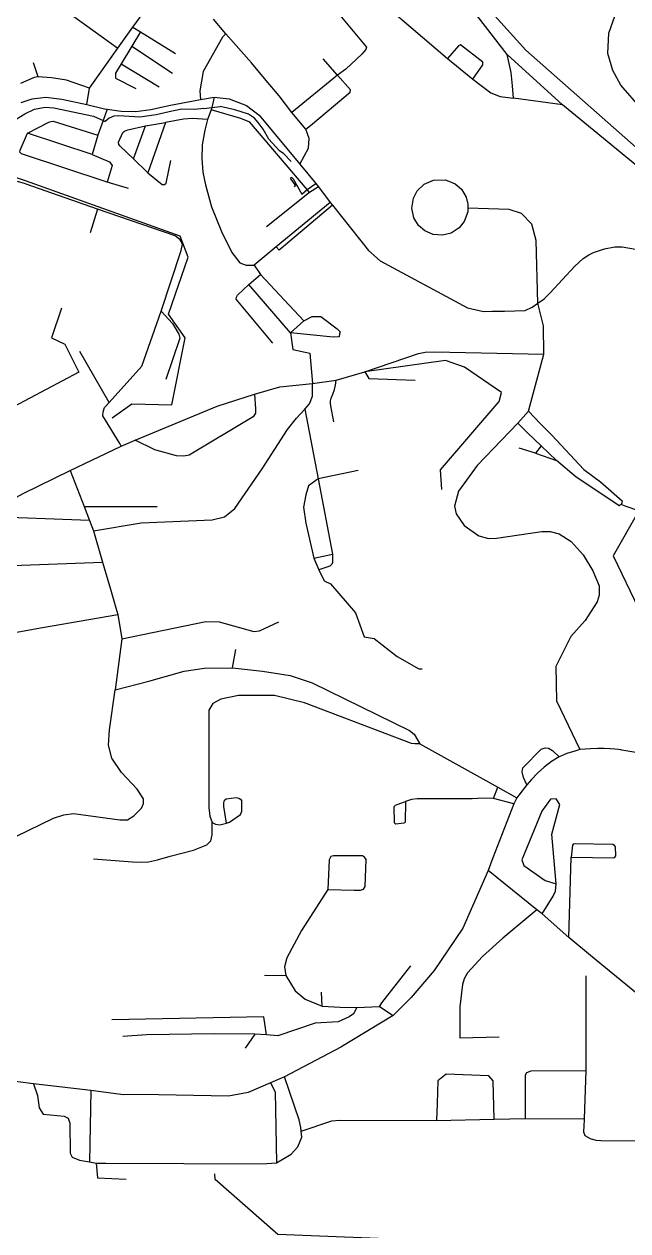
# Model space of a CAD drawing. Header units: inches. Extents: x 384787 to 391370, y 337312 to 343047.
# Drawn here: x 389023 to 389574, y 339090 to 340192 of the extents above; entities that cross this region are included whole.
import ezdxf

# ---------------------------------------------------------------- set-up
doc = ezdxf.new("R2010")
doc.units = ezdxf.units.IN
doc.header["$MEASUREMENT"] = 0

msp = doc.modelspace()

# ---------------------------------------------------------------- linework, layer by layer
for points in [[(389371.4, 340334.4), (389407.3, 340261.1), (389441, 340212.5), (389480.7, 340168.4), (389596.9, 340065.8), (389719.4, 339965.3), (389806.9, 339894.3), (389846.2, 339871.9), (389880.7, 339857.8), (389904.6, 339851.5), (389921.8, 339851.8), (389932.2, 339856.3), (389940.5, 339864.2), (389945.1, 339873.9)], [(389082.4, 340133.6), (389108.4, 340170.3), (389122.2, 340189.4), (389128.7, 340198.4), (389131.5, 340209.6), (389123.4, 340219.6), (389086.9, 340254.6), (389060.5, 340270.8), (389045.6, 340277.6), (389032.1, 340279.7), (389018.3, 340277.1), (389004.8, 340267.6), (388922.1, 340149), (388807.1, 339969.8), (388819.1, 339961.6), (388832.6, 339952.3), (388870.5, 339926.2), (388888.8, 339913.2), (388900.2, 339905.2), (388915.7, 339894.1), (388929, 339878.7)], [(389840.7, 339963.7), (389810, 339933.9), (389794.7, 339932.2), (389783.8, 339937.7), (389724, 339987), (389612.9, 340090.1), (389586.1, 340115), (389567.4, 340136.4), (389560.1, 340149.7), (389555.6, 340165.3), (389556.7, 340183.9), (389567.1, 340214.1), (389595, 340253.1), (389596.6, 340255.3), (389608.1, 340266)], [(389262.3, 340259), (389335.5, 340171.2), (389334.8, 340168.9)], [(389343.1, 340217.6), (389409.4, 340160.6), (389432.3, 340141.8), (389449, 340129.4), (389457.5, 340126)], [(389047.4, 340214), (389108.4, 340170.3)], [(389974.1, 339835), (389923.4, 339839), (389879.9, 339846.9), (389840.5, 339861.2), (389823.1, 339871.4), (389793.5, 339890.7), (389711.3, 339956.6), (389514.3, 340118.5), (389463.8, 340164.4), (389431.5, 340206.1), (389426.5, 340213.3)], [(389267.2, 340111.5), (389255.7, 340126.7), (389243.7, 340140.6), (389230.5, 340156.7), (389206.9, 340183.2), (389195.7, 340196.6)], [(389129.1, 340185.1), (389121.1, 340171.9), (389111.4, 340155.9), (389106.2, 340147.3), (389106.4, 340142.9), (389124.9, 340133.4)], [(389122.2, 340189.4), (389129.1, 340185.1)], [(389129.1, 340185.1), (389161.1, 340165.2)], [(389206.9, 340183.2), (389203.9, 340180.3), (389186.2, 340148.9), (389183.2, 340131.1), (389184, 340123.2)], [(389432.3, 340141.8), (389441.5, 340154.9), (389441.5, 340157.3), (389421.2, 340173.2), (389419.2, 340172.4), (389409.4, 340160.6)], [(389121.1, 340171.9), (389158.3, 340147.3)], [(389331.2, 340164.8), (389316.5, 340151)], [(389334.8, 340168.9), (389331.2, 340164.8)], [(389469.7, 340124.4), (389468.6, 340135.8), (389467.5, 340147.9), (389463.8, 340164.4)], [(389035.6, 340144.1), (389031.3, 340156.7)], [(389111.4, 340155.9), (389146.2, 340134.8)], [(389316.5, 340151), (389309, 340145.4), (389267.2, 340111.5)], [(389309, 340145.4), (389295.8, 340160.3)], [(389032, 340143.5), (389019.7, 340138)], [(389080.1, 340118.7), (389082.4, 340133.6), (389061.4, 340141.1), (389047.8, 340143.2), (389035.6, 340144.1), (389032, 340143.5)], [(389280.1, 340096.1), (389284.2, 340099.7), (389320.5, 340130), (389320.7, 340132.2), (389309, 340145.4)], [(389020.3, 340120.5), (389030.2, 340124), (389042.6, 340125.5), (389057.4, 340123.6), (389080.1, 340118.7), (389096.3, 340114.8), (389098.6, 340114.5), (389111.3, 340112.7), (389124.7, 340112.3), (389138.5, 340114.1), (389156.5, 340118.2), (389177.6, 340122), (389184, 340123.2), (389196.2, 340125.4), (389210.1, 340124), (389225.9, 340117.8), (389237.3, 340109), (389274.6, 340064.3), (389289.1, 340046.6), (389291.6, 340043.6), (389302.3, 340029.3), (389304.3, 340026.8), (389337.3, 339985.5), (389347.8, 339976.1), (389427.5, 339933.2), (389442.2, 339929.9), (389450.1, 339930.1)], [(389196.2, 340125.4), (389194.1, 340116), (389193.7, 340114), (389190.1, 340105.1), (389187.9, 340095.4), (389185.5, 340081.8), (389185.1, 340069.4), (389186, 340056.9), (389188.3, 340045.4), (389194, 340025.4), (389203.1, 340002.7), (389212.6, 339983.7), (389219.8, 339974.2), (389225.4, 339972.1), (389232.7, 339972.2)], [(389457.5, 340126), (389469.7, 340124.4)], [(389514.3, 340118.5), (389469.7, 340124.4)], [(389024.2, 340049.1), (389015, 340052.1), (389010, 340055.4), (389006, 340060.3), (389002.8, 340065.7), (389001.7, 340070.2), (389001.6, 340078), (389004, 340085.8), (389010.5, 340100.3), (389015.6, 340105.5), (389023.4, 340110.2), (389032.3, 340114.4), (389042.2, 340116.2), (389049.9, 340115.8), (389086.2, 340108.1)], [(389086.2, 340108.1), (389094.9, 340104), (389096.7, 340103.1)], [(389098.6, 340114.5), (389094.9, 340104), (389090.2, 340090.9)], [(389187, 340115), (389178.4, 340114.1), (389166.8, 340114.5), (389155.3, 340112.2), (389143.5, 340109.2), (389128.6, 340107.2), (389109, 340108.5), (389104.9, 340108.2), (389100.6, 340106.4), (389096.7, 340103.1)], [(389187, 340115), (389194.1, 340116), (389201.8, 340117)], [(389283.3, 340038.4), (389281.1, 340041.1), (389228.8, 340102.5), (389220.7, 340106.1), (389193.7, 340114)], [(389266.5, 340066.7), (389259.9, 340073.6), (389256.1, 340076.4), (389246.2, 340087.2), (389241.2, 340096.1), (389236.6, 340102.2), (389233.2, 340106.2), (389227.6, 340109.8), (389215.3, 340113.9), (389201.8, 340117)], [(389274.6, 340064.3), (389282.3, 340079), (389283, 340087.8), (389280.1, 340096.1), (389267.2, 340111.5)], [(389026, 340092.7), (389045.5, 340102.5), (389047.4, 340103.3), (389049.4, 340103.4), (389090.2, 340090.9)], [(389152, 340102.4), (389135.8, 340056.4), (389122.8, 340069.2), (389110.4, 340080.8), (389109.2, 340082.3), (389109.1, 340084.4), (389113, 340093.2), (389114.5, 340094.5), (389117.4, 340095.5), (389133.6, 340099.3), (389152, 340102.4)], [(389122.8, 340069.2), (389133.6, 340099.3)], [(389190.1, 340105.1), (389176.6, 340106.1), (389168.2, 340105.5), (389152, 340102.4)], [(389118.1, 340042.1), (389098.8, 340047.8), (389020.4, 340073.7), (389019.1, 340075.3), (389019.3, 340077.1), (389026, 340092.7)], [(389090.2, 340090.9), (389084.9, 340073), (389026, 340092.7)], [(389084.9, 340073), (389100.7, 340066.5), (389103.1, 340063.2), (389098.8, 340047.8)], [(389135.8, 340056.4), (389148.8, 340045.6), (389151, 340045.7), (389152.4, 340047), (389156.8, 340067.6)], [(389268.4, 340050.8), (389267.3, 340052.2), (389265.7, 340051.6), (389270.6, 340044.4), (389269.3, 340043.7)], [(389023.2, 340046.5), (389012.2, 340049.7), (388990.6, 340001.7)], [(389110.1, 339809.2), (389094.8, 339834.4), (389094.9, 339838.1), (389096.2, 339842.1), (389100.4, 339846.6), (389130.2, 339880), (389148, 339930), (389166.3, 339985.6), (389167.4, 339991.3), (389164.9, 339995.6), (389160.7, 339998.9), (389089.8, 340023.1), (389024.6, 340045.9), (389023.2, 340046.5)], [(389103.3, 339832.7), (389121.2, 339845.6), (389157.7, 339844.5), (389170, 339905.6), (389154.5, 339927.3), (389172.6, 339979.4), (389165.4, 339998.4), (389024.2, 340049.1)], [(389291.6, 340043.6), (389283.3, 340038.4), (389244.2, 340007.2)], [(389268.4, 340050.8), (389276.4, 340037), (389281.1, 340041.1), (389289.1, 340046.6)], [(389407.6, 340049.9), (389416.3, 340046.4), (389422.1, 340041.4), (389426.4, 340034.2), (389428, 340027.9), (389427.9, 340024.2), (389427.9, 340020.7), (389424.6, 340011.8), (389419.9, 340006.1), (389412.7, 340001.4), (389404.6, 339999.4), (389396.3, 340000.1), (389388.7, 340003.3), (389382.8, 340008.4), (389378.7, 340015.3), (389376.8, 340024.2), (389378.2, 340033.1), (389381.7, 340039.8), (389388, 340046), (389396.6, 340049.7), (389407.6, 340049.9)], [(389302.3, 340029.3), (389252.9, 339988.8), (389232.7, 339972.2)], [(389089.8, 340023.1), (389083.1, 340001.7)], [(389304.3, 340026.8), (389255.6, 339985.8), (389252.9, 339988.8)], [(389491.7, 339937.3), (389490.1, 339994.7), (389486.4, 340009.4), (389476.8, 340019.3), (389465.6, 340023), (389427.9, 340024.2)], [(389525.4, 339971.3), (389533, 339978.1), (389538.4, 339981.4), (389542.6, 339983.6), (389552.6, 339987), (389561.9, 339988.7), (389568.8, 339988.7), (389581, 339986.6), (389603.7, 339980.5), (389629, 339973.6), (389637.3, 339970.5), (389644.4, 339967.8), (389657.5, 339959.7), (389666, 339951.5), (389670.9, 339943.6), (389680, 339912.4), (389687.7, 339884.3)], [(389250, 339901), (389216.5, 339940.9), (389216.7, 339943), (389217.7, 339944.7), (389228, 339954.3), (389238.5, 339963.7)], [(389232.7, 339972.2), (389238.5, 339963.7), (389278.1, 339921.4), (389265.9, 339910.2), (389228, 339954.3)], [(389491.7, 339937.3), (389497.5, 339941.3), (389502.9, 339946.7), (389525.4, 339971.3)], [(389056.9, 339932.7), (389047.9, 339905.6), (389060.1, 339900.1), (389072.8, 339874.5), (388997.9, 339834.7), (388994.9, 339840), (388987.4, 339836.1), (388984.3, 339834.5)], [(389148, 339930), (389158.2, 339918.8), (389164.2, 339909.1), (389165, 339905.3), (389152.1, 339867.6)], [(389450.1, 339930.1), (389461.2, 339930.2), (389480.3, 339930.8), (389486.7, 339933.7), (389491.7, 339937.3)], [(389496.9, 339916.6), (389491.7, 339937.3)], [(389278.1, 339921.4), (389285.8, 339925.3), (389293.6, 339925.2), (389308.6, 339914)], [(389308.6, 339914), (389311.3, 339911.2), (389310.8, 339909.3), (389310.3, 339906.6), (389304.9, 339906.2), (389265.9, 339910.2)], [(389265.9, 339910.2), (389268, 339895), (389283.6, 339891.7), (389286, 339864.1)], [(389473.4, 339827.8), (389483.2, 339838.8), (389497.3, 339890.8), (389496.9, 339916.6)], [(388965.2, 339729.7), (388985.1, 339742.7), (388991.4, 339746.8), (389022.1, 339763.7), (389065, 339784.5), (389111.5, 339806.9), (389124.3, 339812.3), (389199.1, 339843.4), (389233, 339854.4), (389256.4, 339861), (389286, 339864.1), (389307.6, 339867.2), (389333.9, 339874.6), (389382.8, 339891.3), (389388.9, 339892.6), (389397, 339892.8), (389497.3, 339890.8)], [(389100.4, 339846.6), (389073.8, 339893.3)], [(389404.1, 339767.3), (389402.9, 339785.1), (389456.5, 339847.7), (389458.6, 339855.7), (389424.7, 339879.1), (389407.4, 339884.9), (389333.9, 339874.6)], [(389086.1, 339729.5), (389129.7, 339736.8), (389194.6, 339739.7), (389205.8, 339742.3), (389215.1, 339749.9), (389240.2, 339786.1), (389263.3, 339821.9), (389271.5, 339832.4), (389279, 339840.5), (389283.4, 339845.4), (389286.2, 339852.4), (389286, 339864.1)], [(389305.6, 339828.9), (389302.8, 339843.5), (389302.4, 339845.9), (389302.6, 339848.2), (389303.2, 339850.5), (389304.7, 339854.3), (389306.3, 339858.7), (389307.1, 339862.4), (389307.6, 339867.2)], [(389333.9, 339874.6), (389337.6, 339868.5), (389379.9, 339867.2)], [(389233, 339854.4), (389234.2, 339841), (389234, 339837), (389231.9, 339833.6), (389173.6, 339798.7), (389168.6, 339797.7), (389162.1, 339797.9), (389142.3, 339803.5), (389124.3, 339812.3)], [(389279, 339840.5), (389291.4, 339777.1), (389304.2, 339708.3), (389304.3, 339700.7), (389303.6, 339699.1), (389301.9, 339697.4), (389292, 339693.9), (389296.7, 339683.9), (389302.5, 339681.1)], [(389483.2, 339838.8), (389494.2, 339827.1), (389504.5, 339817), (389533.9, 339785.4), (389548.9, 339774.4), (389568.7, 339756.8), (389568.5, 339755.1), (389567.8, 339753.5), (389566, 339752.4)], [(389473.4, 339827.8), (389436.3, 339789.3), (389419.3, 339765.7), (389415.7, 339752.2), (389417.2, 339745.2), (389424.6, 339734.3), (389438, 339725.1), (389446.6, 339722.6), (389454, 339722.7), (389495.4, 339728.9), (389503.1, 339728.9), (389511.1, 339726.7), (389522.3, 339719.8), (389533.2, 339707.6), (389542.1, 339692.9), (389547.6, 339679.2), (389547.7, 339670.9), (389545.8, 339664.8), (389535, 339647.6), (389521.9, 339633.2), (389508.1, 339605.8), (389508.9, 339574.3), (389530.1, 339529.8)], [(389494.7, 339807.1), (389482.3, 339819.1), (389473.4, 339827.8)], [(389111.5, 339806.9), (389110.1, 339809.2)], [(389494.7, 339807.1), (389489.5, 339800.5), (389474.6, 339805)], [(389489.5, 339800.5), (389508.9, 339793.7)], [(389566, 339752.4), (389543, 339767.9), (389526.8, 339778.4), (389508.9, 339793.7), (389494.7, 339807.1)], [(389065, 339784.5), (389077.6, 339751.7), (389082.5, 339738.9), (389086.1, 339729.5), (389094.5, 339700.9), (389101.7, 339676.4)], [(389291.4, 339777.1), (389282.5, 339770.6), (389279.9, 339762.4), (389277.9, 339751.2), (389280, 339736.4), (389287.4, 339704.7), (389304.2, 339708.3)], [(389327.7, 339784.7), (389291.4, 339777.1)], [(389082.5, 339738.9), (388985.1, 339742.7)], [(389077.6, 339751.7), (389144.3, 339751.9)], [(389584.1, 339747.8), (389560.4, 339706.7), (389584, 339657.9), (389621.7, 339635.6), (389637.6, 339629.1)], [(389598.1, 339695.2), (389594.9, 339682.7), (389597.5, 339675.9), (389609.1, 339667.1), (389619.3, 339665.5), (389631.2, 339669.7), (389646.8, 339689.4), (389652.6, 339701.8), (389653.8, 339714.2), (389646.7, 339726.7), (389610.4, 339745), (389584.1, 339747.8), (389572.4, 339751.8), (389567.8, 339753.5)], [(388927.4, 339656.5), (388947.7, 339656.8), (388950.4, 339657.1), (388968.4, 339672), (388992, 339695.7), (388995.5, 339697.3), (389094.5, 339700.9)], [(389287.4, 339704.7), (389292, 339693.9)], [(389302.5, 339681.1), (389325.4, 339654.6), (389333.3, 339632.9), (389342.4, 339631.3), (389363.3, 339614.9), (389383.2, 339603.5), (389386.3, 339603.5)], [(389101.7, 339676.4), (389106.7, 339659.3)], [(389106.7, 339659.3), (389108.5, 339653.3), (389112.1, 339631), (389105.9, 339584.4)], [(389014.1, 339490.7), (389004.8, 339475.7), (388994.9, 339465.8), (388984.2, 339461.5), (388933.4, 339471.2), (388930.2, 339475), (388928.9, 339479.5), (388930.5, 339488.1), (388939.6, 339536.3), (388954.1, 339610.9), (388961.3, 339624), (388974.9, 339629.3), (388976.9, 339630.1), (389039.7, 339641.2), (389108.5, 339653.3)], [(389112.1, 339631), (389188.8, 339646.7), (389201, 339646.5), (389232.6, 339637.7), (389237.6, 339638.1), (389255.5, 339646.6)], [(389213, 339604.5), (389216.2, 339621.3)], [(389105.9, 339584.4), (389136.7, 339592.3), (389169.1, 339601.4), (389187.5, 339604.2), (389213, 339604.5), (389240.6, 339601.4), (389265.6, 339597.5), (389285.8, 339590.9), (389374.5, 339547.3), (389378.9, 339543.9), (389384.2, 339535), (389455.1, 339495.4), (389472.6, 339485.7)], [(388934.8, 339405.7), (388972.8, 339427.5), (389003.9, 339445), (389049.6, 339467.3), (389059.2, 339470.2), (389067.9, 339471.4), (389110.1, 339465.6), (389117.2, 339465.7), (389122.9, 339469.2), (389130.1, 339476.4), (389131.7, 339480.7), (389131.9, 339484.9), (389126.1, 339493.8), (389111.9, 339508.8), (389102.8, 339522), (389100, 339534), (389100.8, 339547.9), (389105.9, 339584.4)], [(389384.2, 339535), (389379.6, 339535), (389376.5, 339535.4), (389278.7, 339572.4), (389251.4, 339579.3), (389218.6, 339579.1), (389202.3, 339576), (389195.1, 339571.9), (389191.6, 339565.8), (389191.4, 339477), (389192.5, 339468.9), (389194.5, 339463.4), (389197.4, 339461.8), (389201.4, 339461.2), (389207.6, 339462.8), (389210.2, 339463.7), (389220.3, 339470.7), (389221.6, 339473.7), (389221.7, 339482.7)], [(389610.4, 339522.4), (389568.4, 339529.3), (389567.6, 339529.5), (389565.5, 339529.8), (389562.1, 339530.2), (389557.7, 339530.5), (389552.4, 339530.8), (389546.4, 339530.8), (389539.8, 339530.4), (389530.1, 339529.8), (389525.6, 339528.3), (389518.3, 339526.4), (389511.1, 339523.3), (389504.2, 339519), (389497.6, 339513.9), (389491.5, 339508.3), (389486.1, 339502.6), (389481.7, 339497.7), (389477.4, 339492.2), (389474.5, 339488.3), (389472.6, 339485.7), (389470, 339480.4), (389450.7, 339431), (389446.5, 339419.4), (389423.3, 339366.9), (389410, 339346.9), (389397.1, 339328), (389376.1, 339303.4), (389359.6, 339287), (389311.9, 339258.3), (389260.4, 339231.2), (389247.8, 339225.7), (389227.4, 339216.9), (389209.5, 339213.4), (389129.7, 339215), (389113.5, 339214.6), (389083.9, 339218.5), (389031.5, 339224.8), (389002.7, 339228.3)], [(389481.7, 339497.7), (389478.6, 339504.3), (389477.5, 339509.5), (389478.1, 339513.3), (389494.9, 339530.1), (389498.4, 339531.4), (389501.5, 339531), (389505.3, 339529.1), (389511.1, 339523.3)], [(389451.2, 339485.1), (389455.1, 339495.4)], [(389207.6, 339462.8), (389205.2, 339477.8), (389205.1, 339481.2), (389205.8, 339483.5), (389207.2, 339484.8), (389216.5, 339486.2), (389218.9, 339485.5), (389220.4, 339484.7), (389221.7, 339482.7)], [(389361.2, 339462.3), (389360.8, 339463), (389360.7, 339477.8), (389361.7, 339479.1)], [(389361.7, 339479.1), (389363.4, 339479.6), (389371.1, 339482.3), (389370.7, 339463.6), (389370.2, 339463.1)], [(389470, 339480.4), (389451.2, 339485.1), (389441.6, 339485.4), (389431.8, 339485), (389414.5, 339484.9), (389392.8, 339485), (389381.6, 339485), (389376.6, 339484.2), (389371.1, 339482.3)], [(389495.7, 339379.8), (389505.9, 339395.9), (389508, 339400.5), (389508.4, 339407.4), (389504.5, 339452.6), (389511.9, 339479.6), (389508.4, 339484.9), (389503.2, 339484.6), (389495.5, 339473.7), (389477.3, 339429.3), (389478.9, 339424.1), (389498.6, 339410.2), (389508.4, 339407.4)], [(389086.3, 339430), (389121.8, 339427.4), (389129.8, 339427.1), (389136.4, 339427.5), (389144.6, 339429.3), (389156.2, 339432.4), (389177.4, 339437.9), (389189.6, 339442.8), (389193.4, 339446.6), (389194.4, 339452), (389194.5, 339463.4)], [(389370.2, 339463.1), (389369.5, 339462.8), (389362.1, 339461.7), (389361.2, 339462.3)], [(389524.1, 339443.5), (389523.3, 339442.6), (389522.1, 339431.6), (389561, 339431.1), (389562.1, 339431.5)], [(389561.8, 339442.4), (389560.3, 339443.1), (389525.3, 339443.9), (389524.1, 339443.5)], [(389562.1, 339431.5), (389562.9, 339432.7), (389562.6, 339441.1), (389561.8, 339442.4)], [(389300, 339402.1), (389324.1, 339401.5), (389329.9, 339401.4), (389332.7, 339402.5), (389334.2, 339404.7), (389335, 339429.4), (389333.7, 339431.6), (389331.6, 339432.8), (389305.3, 339432.9), (389302.8, 339432.1), (389301.3, 339429.3), (389300, 339402.1)], [(389520, 339358.4), (389522.1, 339431.6)], [(389657.5, 339254), (389630.7, 339267.7), (389616, 339278.6), (389594, 339297.4), (389541.7, 339340.3), (389520, 339358.4), (389495.7, 339379.8), (389490.7, 339383.4), (389446.5, 339419.4)], [(389300, 339402.1), (389276.1, 339364.8), (389262.6, 339339.6), (389260.5, 339331.4), (389261.6, 339323.7), (389270.2, 339309.5), (389279.3, 339302), (389295, 339295.5), (389311.4, 339294.8), (389326.4, 339294.5), (389347.2, 339295.4), (389359.6, 339287)], [(389490.7, 339383.4), (389489, 339382), (389459.7, 339357.6), (389441.3, 339340.8), (389427.7, 339326), (389424.4, 339320.6), (389422.9, 339315.4), (389420.6, 339295.1), (389420.7, 339266.7)], [(389242.3, 339324), (389261.6, 339323.7)], [(389347.2, 339295.4), (389349.4, 339298.6), (389375.9, 339332.3)], [(389535.5, 339323.3), (389535.5, 339236.8), (389534.1, 339192.6), (389534.1, 339191.9), (389533.3, 339180.8), (389534.7, 339177.4), (389539.4, 339174.7), (389544.8, 339173.2), (389549.3, 339172.9), (389596.5, 339172.7), (389606.7, 339176.9), (389613.7, 339185.5), (389618.8, 339195.6), (389620.2, 339204.6), (389619.9, 339216), (389616, 339278.6)], [(389295, 339295.5), (389294.4, 339308.5)], [(389326.4, 339294.5), (389323.6, 339288.7), (389319.5, 339285.8), (389309.4, 339281.3), (389288.6, 339280.2), (389254.3, 339268.6), (389244, 339269.3), (389233.4, 339270), (389196.3, 339270.2)], [(389244, 339269.3), (389241.7, 339285.7), (389102.9, 339283.2)], [(389134.6, 339269.5), (389112.9, 339268)], [(389196.3, 339270.2), (389134.6, 339269.5)], [(389233.4, 339270), (389224.6, 339257.3)], [(389420.7, 339266.7), (389456.5, 339267.7)], [(389480.4, 339193), (389480.5, 339230.3), (389480.6, 339232.9), (389481.8, 339235.1), (389485.6, 339236.7), (389535.5, 339236.8)], [(389239.8, 339151.5), (389253.1, 339152.7), (389266.6, 339160.5), (389272.6, 339167.3), (389276.3, 339175.9), (389275.6, 339181.6), (389275.3, 339184.9), (389273.8, 339191.9), (389260.4, 339231.2)], [(389247.8, 339225.7), (389252, 339217.4), (389253.1, 339152.7)], [(389451.8, 339192.3), (389451, 339227.4), (389447, 339232.1), (389408.2, 339233.4), (389400.5, 339227.5), (389399.8, 339206.8), (389399.2, 339191.1)], [(389031.5, 339224.8), (389035, 339213.9), (389036.5, 339202.7), (389040.1, 339197), (389059.5, 339195.3), (389063, 339193.2), (389064.7, 339188.7), (389065, 339161.3), (389066.7, 339157.8), (389073.5, 339155.1), (389082.4, 339153.4), (389088.5, 339152.3), (389097.3, 339152.2)], [(389083.9, 339218.5), (389082.4, 339153.4)], [(389275.6, 339181.6), (389303.6, 339190.9), (389310.6, 339191.6), (389399.2, 339191.1), (389451.8, 339192.3), (389480.4, 339193), (389534.1, 339192.6)], [(389088.5, 339152.3), (389089.9, 339139), (389115.9, 339137.8)], [(389097.3, 339152.2), (389239.8, 339151.5)], [(389384, 339066.8), (389384.2, 339082.1), (389254.4, 339087), (389197.1, 339137.3), (389196.8, 339142.6)]]:
    msp.add_lwpolyline(points)

doc.saveas('drawing.dxf')
